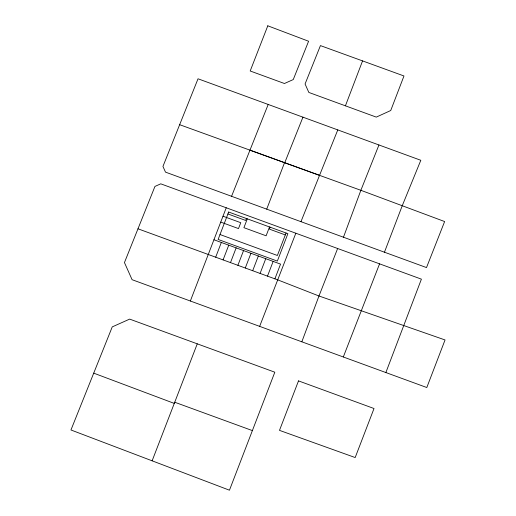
<?xml version="1.0" encoding="UTF-8"?>
<svg xmlns="http://www.w3.org/2000/svg" width="516" height="516" viewBox="0 0 516 516"><rect width="100%" height="100%" fill="white"/><g stroke="black" fill="none" stroke-linecap="round" stroke-linejoin="round"><path stroke-width="0.77" d="M343.469 237.212L360.871 190.301L378.95 144.97L420.817 160.282L402.299 205.6L384.446 252.208L165.501 172.131L162.946 166.423L198.028 78.787L378.95 144.97M301.834 341.792L318.978 295.99L337.638 248.506L421.404 279.15L385.865 372.552L132.09 279.698L124.453 262.573L154.948 186.431L160.753 183.831L337.638 248.506M345.423 105.819L362.561 60.901L403.976 75.975L390.735 110.514L376.28 117.113L308.839 92.441L305.072 83.985L320.436 45.602L362.561 60.901M266.714 209.154L284.535 162.669L249.97 150.162M190.346 301.015L226.24 207.787M215.688 257.194L221.345 242.468M223.086 259.896L228.749 245.171M246.429 218.526L245.693 220.455L227.917 213.959M230.491 262.599L236.147 247.88M247.306 218.849L243.913 227.679L266.114 235.799L269.513 226.963M237.889 265.308L243.546 250.583M245.287 268.01L250.95 253.292M252.692 270.719L258.348 255.994M270.113 227.182L269.371 229.11L285.309 234.935M260.09 273.422L265.753 258.703M267.494 276.131L273.151 261.406M274.893 278.834L280.556 264.108L213.946 239.759M252.382 430.596L274.822 372.204L129.658 319.107L112.249 326.886L70.956 429.976L229.459 490.2L252.382 430.596L174.724 402.228M152.13 460.82L197.26 343.837M286.051 233.006L277.376 255.485L220.016 234.528M295.829 233.226L259.645 326.37M343.321 356.956L379.57 263.844M231.568 196.293L268.197 104.451M302.957 117.138L284.729 162.759L360.871 190.301L444.624 221.545L426.506 267.572L384.446 252.208M300.963 221.674L337.787 129.89M179.652 124.691L319.552 175.35M223.002 216.204L240.759 222.699L238.495 228.588L220.738 222.093M137.972 228.801L277.821 279.904L318.978 295.99L445.044 339.954L426.803 387.522L385.865 372.552M93.719 373.145L174.279 403.409M228.659 212.031L218.126 239.443L277.344 261.096L287.883 233.677L228.659 212.031M298.506 380.885L279.491 430.363L355.182 457.55L374.016 408.517L298.506 380.885M267.798 25.8L250.195 70.989L284.445 83.508L293.256 79.567L308.594 41.241L267.798 25.8"/></g></svg>
